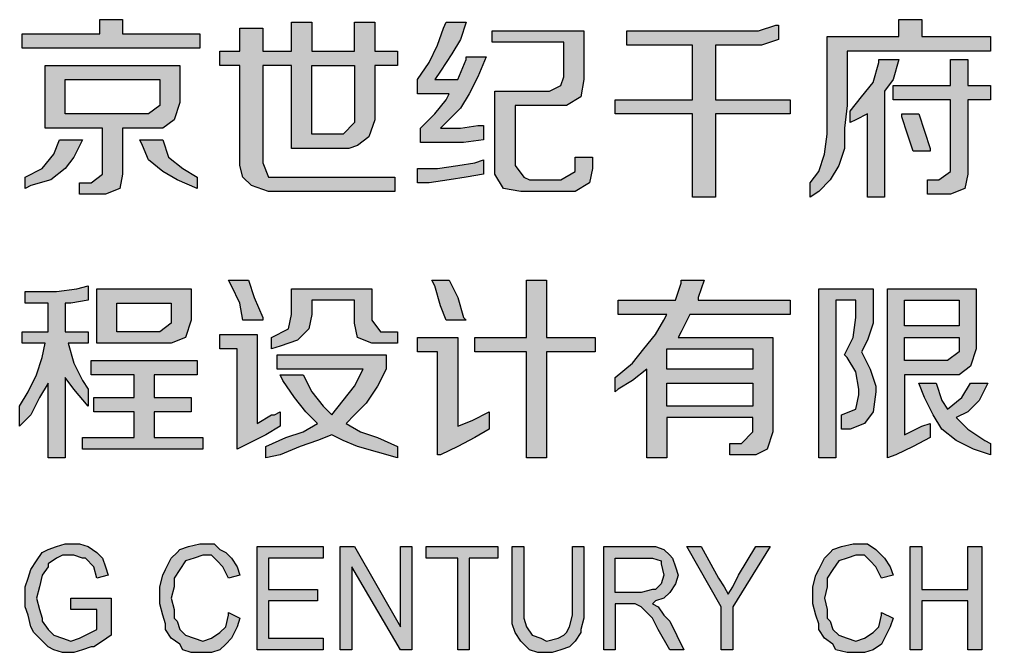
# Model space of a CAD drawing. Extents: x 815029915 to 815825525, y 579155098 to 579748855.
# Drawn here: x 815252537 to 815254731, y 579407223 to 579408654 of the extents above; entities that cross this region are included whole.
import ezdxf

# ---------------------------------------------------------------- set-up
doc = ezdxf.new("R2010")
doc.units = 0
doc.header["$LTSCALE"] = 100
doc.header["$MEASUREMENT"] = 0
doc.layers.add('TK', color=7, linetype='Continuous')

# ---------------------------------------------------------------- blocks, each defined once
blk = doc.blocks.new('cciad-logohatch')
h = blk.add_hatch(color=0)
h.dxf.hatch_style = 1
h.paths.add_polyline_path([(14.628, 18.356), (13.305, 18.356), (13.305, 18.601), (12.913, 18.601), (12.913, 18.356), (11.588, 18.356), (11.588, 18.108), (14.628, 18.108)])
h = blk.add_hatch(color=0)
h.dxf.hatch_style = 1
h.paths.add_polyline_path([(15.706, 17.815), (16.196, 17.815), (16.196, 16.391), (17.178, 16.391), (17.325, 16.44), (17.521, 16.59), (17.619, 16.884), (17.619, 17.815), (18.011, 17.815), (18.011, 18.059), (17.619, 18.059), (17.619, 18.552), (17.276, 18.552), (17.276, 18.059), (16.541, 18.059), (16.541, 18.552), (16.196, 18.552), (16.196, 18.059), (15.706, 18.059), (15.706, 18.454), (15.314, 18.454), (15.314, 18.059), (14.971, 18.059), (14.971, 17.815), (15.314, 17.815), (15.314, 16.098), (15.363, 15.902), (15.51, 15.755), (15.804, 15.657), (17.962, 15.657), (17.962, 15.902), (15.951, 15.902), (15.804, 15.902), (15.706, 16.147)])
h.paths.add_polyline_path([(16.541, 17.815), (17.276, 17.815), (17.276, 16.835), (17.08, 16.639), (16.541, 16.639)], flags=16)
h = blk.add_hatch(color=0)
h.dxf.hatch_style = 1
h.paths.add_polyline_path([(19.088, 17.08), (19.235, 17.325), (19.382, 17.619), (19.529, 17.961), (19.186, 17.961), (19.186, 17.912), (19.039, 17.57), (18.941, 17.57), (18.648, 17.57), (18.746, 17.717), (18.941, 18.01), (19.088, 18.258), (19.186, 18.552), (18.844, 18.552), (18.795, 18.454), (18.697, 18.157), (18.55, 17.864), (18.354, 17.57), (18.354, 17.325), (18.452, 17.325), (18.746, 17.325), (18.892, 17.325), (18.844, 17.227), (18.648, 16.982), (18.403, 16.737), (18.403, 16.492), (18.501, 16.492), (18.844, 16.492), (19.137, 16.492), (19.48, 16.541), (19.48, 16.786), (19.382, 16.786), (19.088, 16.737), (18.746, 16.737), (18.844, 16.835)])
h = blk.add_hatch(color=0)
h.dxf.hatch_style = 1
h.paths.add_polyline_path([(23.451, 16.982), (24.727, 16.982), (24.727, 17.227), (23.451, 17.227), (23.451, 18.157), (23.549, 18.157), (23.894, 18.157), (24.237, 18.157), (24.531, 18.258), (24.531, 18.503), (24.482, 18.503), (24.188, 18.405), (23.845, 18.405), (23.5, 18.405), (21.932, 18.405), (21.932, 18.157), (23.059, 18.157), (23.059, 17.227), (21.736, 17.227), (21.736, 16.982), (23.059, 16.982), (23.059, 15.559), (23.451, 15.559)])
h = blk.add_hatch(color=0)
h.dxf.hatch_style = 1
h.paths.add_polyline_path([(25.707, 17.129), (25.707, 18.059), (28.159, 18.059), (28.159, 18.307), (26.98, 18.307), (26.98, 18.601), (26.589, 18.601), (26.589, 18.307), (25.364, 18.307), (25.364, 17.031), (25.364, 16.639), (25.315, 16.294), (25.217, 16), (25.07, 15.804), (25.07, 15.559), (25.217, 15.657), (25.413, 15.853), (25.56, 16.098), (25.658, 16.391), (25.658, 16.737)])
h = blk.add_hatch(color=0)
h.dxf.hatch_style = 1
h.paths.add_polyline_path([(20.022, 17.129), (20.707, 17.129), (20.903, 17.129), (21.148, 17.276), (21.197, 17.57), (21.197, 18.405), (19.627, 18.405), (19.627, 18.209), (20.854, 18.209), (20.854, 17.619), (20.805, 17.472), (20.609, 17.374), (19.676, 17.374), (19.676, 16.098), (19.676, 15.951), (19.823, 15.706), (20.12, 15.657), (20.903, 15.657), (21.05, 15.657), (21.295, 15.804), (21.344, 16.049), (21.344, 16.245), (21.05, 16.245), (21.05, 16.098), (21.05, 16), (20.805, 15.853), (20.267, 15.853), (20.169, 15.902), (20.022, 16.098)])
h = blk.add_hatch(color=0)
h.dxf.hatch_style = 1
h.paths.add_polyline_path([(14.285, 17.815), (11.98, 17.815), (11.98, 16.737), (12.962, 16.737), (12.962, 16), (12.962, 15.951), (12.766, 15.804), (12.568, 15.804), (12.568, 15.608), (12.913, 15.608), (13.011, 15.608), (13.256, 15.706), (13.305, 15.951), (13.305, 16.737), (13.844, 16.737), (13.991, 16.737), (14.187, 16.884), (14.285, 17.178)])
h.paths.add_polyline_path([(13.942, 17.57), (13.942, 17.178), (13.942, 17.129), (13.746, 16.982), (12.323, 16.982), (12.323, 17.57)], flags=16)
h = blk.add_hatch(color=0)
h.dxf.hatch_style = 1
h.paths.add_polyline_path([(26.344, 17.374), (26.491, 17.57), (26.589, 17.912), (26.246, 17.912), (26.246, 17.864), (26.148, 17.521), (25.952, 17.276), (25.756, 17.031), (25.756, 16.835), (25.854, 16.884), (26.05, 16.982), (26.05, 15.559), (26.344, 15.559)])
h = blk.add_hatch(color=0)
h.dxf.hatch_style = 1
h.paths.add_polyline_path([(28.159, 17.472), (27.767, 17.472), (27.767, 17.912), (27.473, 17.912), (27.473, 17.472), (26.491, 17.472), (26.491, 17.227), (27.473, 17.227), (27.473, 16), (27.274, 15.853), (27.078, 15.853), (27.078, 15.608), (27.421, 15.608), (27.473, 15.608), (27.718, 15.706), (27.767, 15.951), (27.767, 17.227), (28.159, 17.227)])
h = blk.add_hatch(color=0)
h.dxf.hatch_style = 1
h.paths.add_polyline_path([(26.931, 16.982), (26.638, 16.982), (26.638, 16.933), (26.735, 16.639), (26.833, 16.342), (27.127, 16.342), (27.127, 16.391), (27.029, 16.688)])
h = blk.add_hatch(color=0)
h.dxf.hatch_style = 1
h.paths.add_polyline_path([(12.47, 16.245), (12.619, 16.541), (12.225, 16.541), (12.127, 16.294), (11.931, 16.049), (11.637, 15.902), (11.637, 15.706), (11.735, 15.755), (12.078, 15.853), (12.323, 16.049)])
h = blk.add_hatch(color=0)
h.dxf.hatch_style = 1
h.paths.add_polyline_path([(14.089, 16.245), (13.991, 16.541), (13.599, 16.541), (13.648, 16.44), (13.746, 16.196), (13.991, 16), (14.236, 15.853), (14.579, 15.706), (14.579, 15.902), (14.334, 16.049)])
h = blk.add_hatch(color=0)
h.dxf.hatch_style = 1
h.paths.add_polyline_path([(19.48, 16.196), (19.333, 16.147), (19.039, 16.098), (18.697, 16.049), (18.354, 16.049), (18.354, 15.804), (18.55, 15.804), (18.892, 15.853), (19.186, 15.902), (19.48, 15.951)])
h = blk.add_hatch(color=0)
h.dxf.hatch_style = 1
h.paths.add_polyline_path([(15.559, 13.842), (15.461, 14.136), (15.118, 14.136), (15.167, 14.038), (15.314, 13.744), (15.363, 13.45), (15.706, 13.45), (15.706, 13.499)])
h = blk.add_hatch(color=0)
h.dxf.hatch_style = 1
h.paths.add_polyline_path([(19.039, 13.842), (18.892, 14.136), (18.599, 14.136), (18.648, 14.038), (18.746, 13.695), (18.844, 13.45), (19.186, 13.45), (19.137, 13.499)])
h = blk.add_hatch(color=0)
h.dxf.hatch_style = 1
h.paths.add_polyline_path([(21.393, 13.156), (20.56, 13.156), (20.56, 14.136), (20.218, 14.136), (20.218, 13.156), (19.333, 13.156), (19.333, 12.909), (20.218, 12.909), (20.218, 11.094), (20.56, 11.094), (20.56, 12.909), (21.393, 12.909)])
h = blk.add_hatch(color=0)
h.dxf.hatch_style = 1
h.paths.add_polyline_path([(24.433, 13.156), (22.814, 13.156), (22.863, 13.254), (23.01, 13.548), (24.727, 13.548), (24.727, 13.793), (23.157, 13.793), (23.157, 13.842), (23.255, 14.136), (22.863, 14.136), (22.863, 14.087), (22.765, 13.793), (21.785, 13.793), (21.785, 13.548), (22.618, 13.548), (22.569, 13.45), (22.422, 13.205), (22.226, 12.958), (22.03, 12.713), (21.736, 12.468), (21.736, 12.223), (21.785, 12.272), (22.03, 12.419), (22.275, 12.615), (22.275, 11.094), (22.618, 11.094), (22.618, 11.782), (24.09, 11.782), (24.09, 11.537), (23.894, 11.339), (23.696, 11.339), (23.696, 11.143), (23.992, 11.143), (24.139, 11.143), (24.335, 11.241), (24.433, 11.537)])
h.paths.add_polyline_path([(22.618, 12.958), (24.09, 12.958), (24.09, 12.615), (22.618, 12.615)], flags=16)
h.paths.add_polyline_path([(22.618, 12.37), (24.09, 12.37), (24.09, 11.978), (22.618, 11.978)], flags=16)
h = blk.add_hatch(color=0)
h.dxf.hatch_style = 1
h.paths.add_polyline_path([(12.47, 12.713), (12.372, 13.058), (12.717, 13.058), (12.717, 13.254), (12.323, 13.254), (12.323, 13.744), (12.421, 13.744), (12.717, 13.793), (12.717, 14.038), (12.519, 13.989), (12.176, 13.94), (11.637, 13.94), (11.637, 13.744), (12.029, 13.744), (12.029, 13.254), (11.588, 13.254), (11.588, 13.058), (11.98, 13.058), (11.931, 12.811), (11.833, 12.517), (11.686, 12.223), (11.539, 11.978), (11.539, 11.635), (11.735, 11.831), (11.882, 12.125), (12.029, 12.37), (12.029, 11.094), (12.323, 11.094), (12.323, 12.468), (12.47, 12.272), (12.717, 11.978), (12.717, 12.272), (12.619, 12.419)])
h = blk.add_hatch(color=0)
h.dxf.hatch_style = 1
h.paths.add_polyline_path([(14.383, 13.156), (14.481, 13.45), (14.481, 13.989), (12.864, 13.989), (12.864, 13.058), (14.04, 13.058), (14.138, 13.058)])
h.paths.add_polyline_path([(13.207, 13.254), (13.207, 13.744), (14.138, 13.744), (14.138, 13.45), (14.138, 13.401), (13.942, 13.254)], flags=16)
h = blk.add_hatch(color=0)
h.dxf.hatch_style = 1
h.paths.add_polyline_path([(16.541, 13.548), (16.541, 13.793), (17.276, 13.793), (17.276, 13.401), (17.325, 13.156), (17.57, 13.058), (18.011, 13.058), (18.011, 13.254), (17.717, 13.254), (17.57, 13.45), (17.57, 13.989), (16.196, 13.989), (16.196, 13.548), (16.147, 13.303), (15.853, 13.156), (15.853, 12.958), (16, 13.007), (16.296, 13.107), (16.492, 13.303)])
h = blk.add_hatch(color=0)
h.dxf.hatch_style = 1
h.paths.add_polyline_path([(25.511, 13.793), (25.854, 13.793), (25.854, 13.499), (25.805, 13.156), (25.658, 12.86), (25.707, 12.811), (25.854, 12.566), (25.903, 12.272), (25.903, 12.174), (25.854, 11.929), (25.609, 11.831), (25.609, 11.586), (25.756, 11.586), (26.001, 11.684), (26.148, 11.88), (26.197, 12.223), (26.197, 12.321), (26.099, 12.615), (25.952, 12.909), (26.05, 13.107), (26.148, 13.401), (26.148, 13.793), (26.148, 13.989), (25.217, 13.989), (25.217, 11.094), (25.511, 11.094)])
h = blk.add_hatch(color=0)
h.dxf.hatch_style = 1
h.paths.add_polyline_path([(27.914, 12.958), (27.914, 13.989), (26.393, 13.989), (26.393, 11.094), (26.54, 11.143), (26.833, 11.29), (27.127, 11.439), (27.127, 11.684), (26.98, 11.635), (26.687, 11.488), (26.687, 12.517), (27.522, 12.517), (27.62, 12.517), (27.816, 12.664)])
h.paths.add_polyline_path([(26.687, 12.762), (26.687, 13.156), (27.62, 13.156), (27.62, 12.958), (27.62, 12.909), (27.421, 12.762)], flags=16)
h.paths.add_polyline_path([(26.687, 13.352), (26.687, 13.793), (27.62, 13.793), (27.62, 13.352)], flags=16)
h = blk.add_hatch(color=0)
h.dxf.hatch_style = 1
h.paths.add_polyline_path([(15.608, 13.205), (14.971, 13.205), (14.971, 12.958), (15.265, 12.958), (15.265, 11.241), (15.461, 11.339), (15.755, 11.488), (16, 11.635), (16, 11.88), (15.902, 11.831), (15.853, 11.831), (15.608, 11.684)])
h = blk.add_hatch(color=0)
h.dxf.hatch_style = 1
h.paths.add_polyline_path([(19.039, 13.156), (18.354, 13.156), (18.354, 12.909), (18.697, 12.909), (18.697, 11.143), (18.746, 11.143), (19.039, 11.29), (19.333, 11.439), (19.578, 11.586), (19.578, 11.88), (19.284, 11.733), (19.039, 11.635)])
h = blk.add_hatch(color=0)
h.dxf.hatch_style = 1
h.paths.add_polyline_path([(17.276, 11.831), (17.472, 12.027), (17.668, 12.321), (17.815, 12.615), (17.815, 12.86), (15.951, 12.86), (15.951, 12.615), (17.423, 12.615), (17.276, 12.321), (17.08, 12.076), (16.884, 11.831), (16.737, 11.978), (16.541, 12.223), (16.394, 12.517), (16, 12.517), (16.049, 12.419), (16.245, 12.125), (16.443, 11.88), (16.639, 11.684), (16.394, 11.537), (16.098, 11.439), (15.755, 11.29), (15.755, 11.094), (16, 11.143), (16.345, 11.29), (16.639, 11.39), (16.884, 11.488), (17.08, 11.39), (17.325, 11.29), (17.668, 11.192), (18.011, 11.094), (18.011, 11.29), (17.668, 11.439), (17.374, 11.537), (17.129, 11.684)])
h = blk.add_hatch(color=0)
h.dxf.hatch_style = 1
h.paths.add_polyline_path([(13.844, 12.517), (14.579, 12.517), (14.579, 12.762), (12.766, 12.762), (12.766, 12.517), (13.501, 12.517), (13.501, 12.125), (12.815, 12.125), (12.815, 11.88), (13.501, 11.88), (13.501, 11.439), (12.619, 11.439), (12.619, 11.241), (14.677, 11.241), (14.677, 11.439), (13.844, 11.439), (13.844, 11.88), (14.481, 11.88), (14.481, 12.125), (13.844, 12.125)])
h = blk.add_hatch(color=0)
h.dxf.hatch_style = 1
h.paths.add_polyline_path([(27.767, 11.88), (27.963, 12.076), (28.11, 12.37), (27.816, 12.37), (27.669, 12.125), (27.421, 11.929), (27.323, 12.076), (27.225, 12.37), (26.931, 12.37), (27.029, 12.125), (27.176, 11.831), (27.323, 11.586), (27.571, 11.39), (27.865, 11.241), (28.159, 11.143), (28.159, 11.339), (28.061, 11.39), (27.767, 11.586), (27.571, 11.782)])
h = blk.add_hatch(color=0)
h.dxf.hatch_style = 1
h.paths.add_polyline_path([(11.833, 8.691), (11.882, 8.887), (11.931, 9.083), (12.029, 9.23), (12.029, 9.279), (12.176, 9.377), (12.274, 9.426), (12.421, 9.426), (12.47, 9.426), (12.619, 9.377), (12.668, 9.377), (12.815, 9.23), (12.864, 9.034), (13.06, 9.083), (13.011, 9.23), (12.962, 9.377), (12.864, 9.475), (12.717, 9.573), (12.568, 9.622), (12.421, 9.622), (12.323, 9.622), (12.176, 9.573), (12.029, 9.524), (11.931, 9.475), (11.833, 9.328), (11.735, 9.181), (11.686, 9.034), (11.637, 8.887), (11.637, 8.691), (11.637, 8.544), (11.686, 8.397), (11.735, 8.201), (11.784, 8.103), (11.882, 8.005), (12.029, 7.856), (12.127, 7.807), (12.274, 7.758), (12.421, 7.758), (12.47, 7.758), (12.619, 7.807), (12.766, 7.856), (12.815, 7.856), (12.962, 7.956), (13.109, 8.054), (13.109, 8.691), (12.421, 8.691), (12.421, 8.495), (12.864, 8.495), (12.864, 8.152), (12.668, 8.054), (12.568, 8.005), (12.421, 7.956), (12.274, 8.005), (12.127, 8.054), (12.029, 8.152), (11.931, 8.299), (11.931, 8.348), (11.882, 8.495)])
h = blk.add_hatch(color=0)
h.dxf.hatch_style = 1
h.paths.add_polyline_path([(14.187, 8.495), (14.138, 8.691), (14.187, 8.887), (14.187, 9.034), (14.285, 9.181), (14.383, 9.328), (14.53, 9.377), (14.677, 9.426), (14.824, 9.426), (14.922, 9.328), (15.02, 9.23), (15.118, 9.034), (15.314, 9.083), (15.265, 9.23), (15.167, 9.377), (15.069, 9.475), (14.971, 9.524), (14.873, 9.622), (14.677, 9.622), (14.628, 9.622), (14.432, 9.573), (14.285, 9.524), (14.236, 9.475), (14.138, 9.377), (14.04, 9.181), (13.991, 9.083), (13.942, 8.887), (13.942, 8.691), (13.942, 8.593), (13.991, 8.397), (14.04, 8.25), (14.04, 8.152), (14.138, 8.005), (14.285, 7.905), (14.334, 7.807), (14.481, 7.758), (14.677, 7.758), (14.824, 7.758), (14.971, 7.807), (15.069, 7.905), (15.167, 8.005), (15.265, 8.201), (15.314, 8.348), (15.118, 8.446), (15.118, 8.397), (15.069, 8.201), (14.971, 8.103), (14.824, 8.005), (14.677, 7.956), (14.53, 8.005), (14.383, 8.054), (14.285, 8.152), (14.236, 8.299), (14.187, 8.348)])
h = blk.add_hatch(color=0)
h.dxf.hatch_style = 1
h.paths.add_polyline_path([(15.804, 8.642), (16.639, 8.642), (16.639, 8.838), (15.804, 8.838), (15.804, 9.377), (16.737, 9.377), (16.737, 9.573), (15.608, 9.573), (15.608, 7.807), (16.737, 7.807), (16.737, 8.005), (15.804, 8.005)])
h = blk.add_hatch(color=0)
h.dxf.hatch_style = 1
h.paths.add_polyline_path([(17.227, 9.23), (18.06, 7.807), (18.256, 7.807), (18.256, 9.573), (18.06, 9.573), (18.06, 8.201), (17.276, 9.573), (17.031, 9.573), (17.031, 7.807), (17.227, 7.807)])
h = blk.add_hatch(color=0)
h.dxf.hatch_style = 1
h.paths.add_polyline_path([(19.725, 9.573), (18.501, 9.573), (18.501, 9.377), (19.039, 9.377), (19.039, 7.807), (19.235, 7.807), (19.235, 9.377), (19.725, 9.377)])
h = blk.add_hatch(color=0)
h.dxf.hatch_style = 1
h.paths.add_polyline_path([(21.197, 9.573), (21.001, 9.573), (21.001, 8.397), (20.952, 8.201), (20.903, 8.103), (20.854, 8.054), (20.756, 8.005), (20.56, 7.956), (20.462, 8.005), (20.316, 8.054), (20.218, 8.201), (20.169, 8.348), (20.169, 8.544), (20.169, 9.573), (19.97, 9.573), (19.97, 8.544), (19.97, 8.446), (19.97, 8.25), (20.022, 8.103), (20.12, 7.956), (20.218, 7.856), (20.267, 7.807), (20.414, 7.758), (20.56, 7.758), (20.658, 7.758), (20.805, 7.807), (20.952, 7.856), (21.05, 7.956), (21.148, 8.103), (21.148, 8.152), (21.197, 8.348), (21.197, 8.544)])
h = blk.add_hatch(color=0)
h.dxf.hatch_style = 1
h.paths.add_polyline_path([(22.814, 9.083), (22.765, 9.23), (22.716, 9.377), (22.667, 9.426), (22.569, 9.524), (22.422, 9.573), (22.226, 9.573), (21.54, 9.573), (21.54, 7.807), (21.736, 7.807), (21.736, 8.593), (21.981, 8.593), (22.079, 8.593), (22.177, 8.544), (22.324, 8.397), (22.373, 8.348), (22.471, 8.152), (22.667, 7.807), (22.912, 7.807), (22.667, 8.299), (22.569, 8.397), (22.471, 8.544), (22.373, 8.593), (22.422, 8.642), (22.569, 8.691), (22.667, 8.789), (22.765, 8.936)])
h.paths.add_polyline_path([(22.52, 8.936), (22.422, 8.838), (22.373, 8.838), (22.177, 8.789), (21.736, 8.789), (21.736, 9.377), (22.226, 9.377), (22.373, 9.377), (22.52, 9.328), (22.52, 9.279), (22.569, 9.083)], flags=16)
h = blk.add_hatch(color=0)
h.dxf.hatch_style = 1
h.paths.add_polyline_path([(24.384, 9.573), (24.139, 9.573), (23.845, 9.083), (23.747, 8.887), (23.669, 8.759), (23.598, 8.887), (23.5, 9.034), (23.206, 9.573), (22.961, 9.573), (23.549, 8.544), (23.549, 7.807), (23.747, 7.807), (23.747, 8.544)])
h = blk.add_hatch(color=0)
h.dxf.hatch_style = 1
h.paths.add_polyline_path([(25.315, 8.691), (25.364, 8.887), (25.364, 9.034), (25.462, 9.181), (25.56, 9.328), (25.707, 9.377), (25.854, 9.426), (26.001, 9.426), (26.099, 9.328), (26.197, 9.23), (26.295, 9.034), (26.491, 9.083), (26.442, 9.23), (26.344, 9.377), (26.246, 9.475), (26.197, 9.524), (26.05, 9.622), (25.854, 9.622), (25.805, 9.622), (25.609, 9.573), (25.462, 9.524), (25.413, 9.475), (25.315, 9.377), (25.217, 9.181), (25.168, 9.083), (25.119, 8.887), (25.119, 8.691), (25.119, 8.593), (25.168, 8.397), (25.217, 8.25), (25.217, 8.152), (25.315, 8.005), (25.462, 7.905), (25.511, 7.807), (25.707, 7.758), (25.854, 7.758), (26.001, 7.758), (26.148, 7.807), (26.295, 7.905), (26.344, 8.005), (26.442, 8.201), (26.491, 8.348), (26.295, 8.446), (26.295, 8.397), (26.246, 8.201), (26.148, 8.103), (26.001, 8.005), (25.854, 7.956), (25.707, 8.005), (25.56, 8.054), (25.462, 8.152), (25.413, 8.299), (25.364, 8.348), (25.364, 8.495)])
h = blk.add_hatch(color=0)
h.dxf.hatch_style = 1
h.paths.add_polyline_path([(28.012, 9.573), (27.767, 9.573), (27.767, 8.838), (26.98, 8.838), (26.98, 9.573), (26.784, 9.573), (26.784, 7.807), (26.98, 7.807), (26.98, 8.642), (27.767, 8.642), (27.767, 7.807), (28.012, 7.807)])
blk = doc.blocks.new('WMF3')
for points in [[(14.9512, -5.593), (13.4313, -5.593), (13.4313, -5.4693), (14.0938, -5.4693), (14.0938, -5.3469), (14.2898, -5.3469), (14.2898, -5.4693), (14.9512, -5.4693)], [(16.618, -6.8189), (15.539, -6.8189), (15.3921, -6.7699), (15.3186, -6.6964), (15.2941, -6.5984), (15.2941, -5.7399), (15.1226, -5.7399), (15.1226, -5.6175), (15.2941, -5.6175), (15.2941, -5.4203), (15.49, -5.4203), (15.49, -5.6175), (15.735, -5.6175), (15.735, -5.3714), (15.9076, -5.3714), (15.9076, -5.6175), (16.275, -5.6175), (16.275, -5.3714), (16.4465, -5.3714), (16.4465, -5.6175), (16.6425, -5.6175), (16.6425, -5.7399), (16.4465, -5.7399), (16.4465, -6.2053), (16.3975, -6.3523), (16.2995, -6.427), (16.2261, -6.4515), (15.735, -6.4515), (15.735, -5.7399), (15.49, -5.7399), (15.49, -6.5739), (15.539, -6.6964), (15.6125, -6.6964), (16.618, -6.6964)], [(16.8384, -6.4013), (16.8384, -6.2788), (16.9609, -6.1564), (17.0589, -6.0339), (17.0834, -5.9849), (17.0099, -5.9849), (16.8629, -5.9849), (16.8139, -5.9849), (16.8139, -5.8624), (16.9119, -5.7155), (16.9854, -5.5685), (17.0344, -5.4203), (17.0589, -5.3714), (17.2303, -5.3714), (17.1814, -5.5183), (17.1079, -5.642), (17.0099, -5.7889), (16.9609, -5.8624), (17.1079, -5.8624), (17.1569, -5.8624), (17.2303, -5.691), (17.2303, -5.6665), (17.4018, -5.6665), (17.3283, -5.8379), (17.2548, -5.9849), (17.1814, -6.1074), (17.0589, -6.2298), (17.0099, -6.2788), (17.1814, -6.2788), (17.3283, -6.2543), (17.3773, -6.2543), (17.3773, -6.3768), (17.2058, -6.4013), (17.0589, -6.4013), (16.8874, -6.4013)], [(19.1666, -6.8679), (19.1666, -6.1564), (18.5052, -6.1564), (18.5052, -6.0339), (19.1666, -6.0339), (19.1666, -5.5685), (18.6032, -5.5685), (18.6032, -5.4448), (19.3871, -5.4448), (19.5597, -5.4448), (19.7311, -5.4448), (19.8781, -5.3959), (19.9026, -5.3959), (19.9026, -5.5183), (19.7556, -5.5685), (19.5842, -5.5685), (19.4115, -5.5685), (19.3626, -5.5685), (19.3626, -6.0339), (20.0006, -6.0339), (20.0006, -6.1564), (19.3626, -6.1564), (19.3626, -6.8679)], [(20.1721, -6.8679), (20.1721, -6.7454), (20.2455, -6.6474), (20.2945, -6.5005), (20.319, -6.3278), (20.319, -6.1319), (20.319, -5.4938), (20.9314, -5.4938), (20.9314, -5.3469), (21.1273, -5.3469), (21.1273, -5.4938), (21.7164, -5.4938), (21.7164, -5.6175), (20.4905, -5.6175), (20.4905, -6.0829), (20.466, -6.2788), (20.466, -6.4515), (20.417, -6.5984), (20.3435, -6.7209), (20.2455, -6.8189)], [(17.6969, -6.8189), (17.5488, -6.7944), (17.4753, -6.6719), (17.4753, -6.5984), (17.4753, -5.9604), (17.9419, -5.9604), (18.0398, -5.9114), (18.0643, -5.8379), (18.0643, -5.5428), (17.4508, -5.5428), (17.4508, -5.4448), (18.2358, -5.4448), (18.2358, -5.8624), (18.2113, -6.0094), (18.0888, -6.0829), (17.9908, -6.0829), (17.6479, -6.0829), (17.6479, -6.5984), (17.7214, -6.6964), (17.7704, -6.7209), (18.0398, -6.7209), (18.1623, -6.6474), (18.1623, -6.5984), (18.1623, -6.5249), (18.3093, -6.5249), (18.3093, -6.6229), (18.2848, -6.7454), (18.1623, -6.8189), (18.0888, -6.8189)], [(20.6619, -6.8679), (20.6619, -6.1564), (20.564, -6.2053), (20.515, -6.2298), (20.515, -6.1319), (20.613, -6.0094), (20.7109, -5.8869), (20.7599, -5.7155), (20.7599, -5.691), (20.9314, -5.691), (20.8824, -5.8624), (20.8089, -5.9604), (20.8089, -6.8679)], [(21.1763, -6.8434), (21.1763, -6.7209), (21.2743, -6.7209), (21.3735, -6.6474), (21.3735, -6.0339), (20.8824, -6.0339), (20.8824, -5.9114), (21.3735, -5.9114), (21.3735, -5.691), (21.5204, -5.691), (21.5204, -5.9114), (21.7164, -5.9114), (21.7164, -6.0339), (21.5204, -6.0339), (21.5204, -6.6719), (21.4959, -6.7944), (21.3735, -6.8434), (21.3478, -6.8434)], [(14.1428, -6.8434), (14.0938, -6.8434), (13.9212, -6.8434), (13.9212, -6.7454), (14.0204, -6.7454), (14.1183, -6.6719), (14.1183, -6.6474), (14.1183, -6.2788), (13.6273, -6.2788), (13.6273, -5.7399), (14.7797, -5.7399), (14.7797, -6.0584), (14.7307, -6.2053), (14.6327, -6.2788), (14.5592, -6.2788), (14.2898, -6.2788), (14.2898, -6.6719), (14.2653, -6.7944)], [(16.1771, -6.3278), (15.9076, -6.3278), (15.9076, -5.7399), (16.275, -5.7399), (16.275, -6.2298)], [(14.5103, -6.1564), (13.7987, -6.1564), (13.7987, -5.8624), (14.6082, -5.8624), (14.6082, -6.0584), (14.6082, -6.0829)], [(21.0539, -6.476), (21.0049, -6.3278), (20.9559, -6.1809), (20.9559, -6.1564), (21.1029, -6.1564), (21.1518, -6.3033), (21.2008, -6.4515), (21.2008, -6.476)], [(13.6763, -6.7209), (13.5048, -6.7699), (13.4558, -6.7944), (13.4558, -6.6964), (13.6028, -6.6229), (13.7008, -6.5005), (13.7497, -6.3768), (13.9469, -6.3768), (13.8722, -6.5249), (13.7987, -6.6229)], [(14.9267, -6.7944), (14.7552, -6.7209), (14.6327, -6.6474), (14.5103, -6.5494), (14.4613, -6.427), (14.4368, -6.3768), (14.6327, -6.3768), (14.6817, -6.5249), (14.8042, -6.6229), (14.9267, -6.6964)], [(16.8139, -6.7454), (16.8139, -6.6229), (16.9854, -6.6229), (17.1569, -6.5984), (17.3038, -6.5739), (17.3773, -6.5494), (17.3773, -6.6719), (17.2303, -6.6964), (17.0834, -6.7209), (16.9119, -6.7454)], [(13.7987, -9.1004), (13.6518, -9.1004), (13.6518, -8.4624), (13.5783, -8.5848), (13.5048, -8.7318), (13.4068, -8.8298), (13.4068, -8.6583), (13.4803, -8.5359), (13.5538, -8.3889), (13.6028, -8.2419), (13.6273, -8.1183), (13.4313, -8.1183), (13.4313, -8.0203), (13.6518, -8.0203), (13.6518, -7.7753), (13.4558, -7.7753), (13.4558, -7.6774), (13.7253, -7.6774), (13.8967, -7.6529), (13.9959, -7.6284), (13.9959, -7.7509), (13.8477, -7.7753), (13.7987, -7.7753), (13.7987, -8.0203), (13.9959, -8.0203), (13.9959, -8.1183), (13.8232, -8.1183), (13.8722, -8.2909), (13.9469, -8.4379), (13.9959, -8.5114), (13.9959, -8.6583), (13.8722, -8.5114), (13.7987, -8.4134)], [(15.49, -7.9223), (15.3186, -7.9223), (15.2941, -7.7753), (15.2206, -7.6284), (15.1961, -7.5794), (15.3676, -7.5794), (15.4166, -7.7264), (15.49, -7.8978)], [(17.0589, -7.9223), (17.0099, -7.7998), (16.9609, -7.6284), (16.9364, -7.5794), (17.0834, -7.5794), (17.1569, -7.7264), (17.2058, -7.8978), (17.2303, -7.9223)], [(17.7459, -9.1004), (17.7459, -8.1929), (17.3038, -8.1929), (17.3038, -8.0693), (17.7459, -8.0693), (17.7459, -7.5794), (17.9174, -7.5794), (17.9174, -8.0693), (18.3338, -8.0693), (18.3338, -8.1929), (17.9174, -8.1929), (17.9174, -9.1004)], [(18.7747, -9.1004), (18.7747, -8.3399), (18.6522, -8.4379), (18.5297, -8.5114), (18.5052, -8.5359), (18.5052, -8.4134), (18.6522, -8.2909), (18.7502, -8.1684), (18.8482, -8.0448), (18.9216, -7.9223), (18.9461, -7.8733), (18.5297, -7.8733), (18.5297, -7.7509), (19.0196, -7.7509), (19.0686, -7.6039), (19.0686, -7.5794), (19.2646, -7.5794), (19.2156, -7.7264), (19.2156, -7.7509), (20.0006, -7.7509), (20.0006, -7.8733), (19.1421, -7.8733), (19.0686, -8.0203), (19.0441, -8.0693), (19.8536, -8.0693), (19.8536, -8.8788), (19.8046, -9.0269), (19.7066, -9.0759), (19.6332, -9.0759), (19.485, -9.0759), (19.485, -8.9779), (19.5842, -8.9779), (19.6822, -8.8788), (19.6822, -8.7563), (18.9461, -8.7563), (18.9461, -9.1004)], [(14.7062, -8.1183), (14.6572, -8.1183), (14.0693, -8.1183), (14.0693, -7.6529), (14.8777, -7.6529), (14.8777, -7.9223), (14.8287, -8.0693)], [(16.6425, -8.1183), (16.422, -8.1183), (16.2995, -8.0693), (16.275, -7.9468), (16.275, -7.7509), (15.9076, -7.7509), (15.9076, -7.8733), (15.8831, -7.9958), (15.7851, -8.0938), (15.637, -8.1439), (15.5635, -8.1684), (15.5635, -8.0693), (15.7105, -7.9958), (15.735, -7.8733), (15.735, -7.6529), (16.422, -7.6529), (16.422, -7.9223), (16.4955, -8.0203), (16.6425, -8.0203)], [(20.2455, -9.1004), (20.2455, -7.6529), (20.7109, -7.6529), (20.7109, -7.7509), (20.7109, -7.9468), (20.6619, -8.0938), (20.613, -8.1929), (20.6864, -8.3399), (20.7354, -8.4869), (20.7354, -8.5359), (20.7109, -8.7073), (20.6375, -8.8053), (20.515, -8.8543), (20.4415, -8.8543), (20.4415, -8.7318), (20.564, -8.6828), (20.5885, -8.5603), (20.5885, -8.5114), (20.564, -8.3644), (20.4905, -8.2419), (20.466, -8.2174), (20.5395, -8.0693), (20.564, -7.8978), (20.564, -7.7509), (20.3925, -7.7509), (20.3925, -9.1004)], [(20.8334, -9.1004), (20.8334, -7.6529), (21.5939, -7.6529), (21.5939, -8.1684), (21.5449, -8.3154), (21.4469, -8.3889), (21.398, -8.3889), (20.9804, -8.3889), (20.9804, -8.9033), (21.1273, -8.8298), (21.2008, -8.8053), (21.2008, -8.9278), (21.0539, -9.0024), (20.9069, -9.0759)], [(14.6082, -8.0203), (14.2408, -8.0203), (14.2408, -7.7753), (14.7062, -7.7753), (14.7062, -7.9223), (14.7062, -7.9468)], [(20.9804, -7.9713), (20.9804, -7.7509), (21.4469, -7.7509), (21.4469, -7.9713)], [(15.2696, -9.0269), (15.2696, -8.1684), (15.1226, -8.1684), (15.1226, -8.0448), (15.4411, -8.0448), (15.4411, -8.8053), (15.5635, -8.7318), (15.588, -8.7318), (15.637, -8.7073), (15.637, -8.8298), (15.5145, -8.9033), (15.3676, -8.9779)], [(16.9854, -9.0759), (16.9854, -8.1929), (16.8139, -8.1929), (16.8139, -8.0693), (17.1569, -8.0693), (17.1569, -8.8298), (17.2793, -8.7808), (17.4263, -8.7073), (17.4263, -8.8543), (17.3038, -8.9278), (17.1569, -9.0024), (17.0099, -9.0759)], [(20.9804, -8.2664), (20.9804, -8.0693), (21.4469, -8.0693), (21.4469, -8.1684), (21.4469, -8.1929), (21.3478, -8.2664)], [(16.6425, -9.1004), (16.471, -9.0514), (16.2995, -9.0024), (16.1771, -8.9523), (16.0791, -8.9033), (15.9566, -8.9523), (15.8096, -9.0024), (15.637, -9.0759), (15.5145, -9.1004), (15.5145, -9.0024), (15.686, -8.9278), (15.8341, -8.8788), (15.9566, -8.8053), (15.8586, -8.7073), (15.7595, -8.5848), (15.6615, -8.4379), (15.637, -8.3889), (15.8341, -8.3889), (15.9076, -8.5359), (16.0056, -8.6583), (16.0791, -8.7318), (16.1771, -8.6093), (16.275, -8.4869), (16.3485, -8.3399), (15.6125, -8.3399), (15.6125, -8.2174), (16.5445, -8.2174), (16.5445, -8.3399), (16.471, -8.4869), (16.373, -8.6338), (16.275, -8.7318), (16.2016, -8.8053), (16.324, -8.8788), (16.471, -8.9278), (16.6425, -9.0024)], [(18.9461, -8.3399), (18.9461, -8.1684), (19.6822, -8.1684), (19.6822, -8.3399)], [(14.9757, -9.0269), (13.9469, -9.0269), (13.9469, -8.9278), (14.3878, -8.9278), (14.3878, -8.7073), (14.0449, -8.7073), (14.0449, -8.5848), (14.3878, -8.5848), (14.3878, -8.3889), (14.0204, -8.3889), (14.0204, -8.2664), (14.9267, -8.2664), (14.9267, -8.3889), (14.5592, -8.3889), (14.5592, -8.5848), (14.8777, -8.5848), (14.8777, -8.7073), (14.5592, -8.7073), (14.5592, -8.9278), (14.9757, -8.9278)], [(18.9461, -8.6583), (18.9461, -8.4624), (19.6822, -8.4624), (19.6822, -8.6583)], [(21.2988, -8.8543), (21.2253, -8.7318), (21.1518, -8.5848), (21.1029, -8.4624), (21.2498, -8.4624), (21.2988, -8.6093), (21.3478, -8.6828), (21.4714, -8.5848), (21.5449, -8.4624), (21.6919, -8.4624), (21.6184, -8.6093), (21.5204, -8.7073), (21.4225, -8.7563), (21.5204, -8.8543), (21.6674, -8.9523), (21.7164, -8.9779), (21.7164, -9.0759), (21.5694, -9.0269), (21.4225, -8.9523)], [(14.1918, -10.6202), (14.1183, -10.6692), (14.0449, -10.7194), (14.0204, -10.7194), (13.9469, -10.7439), (13.8722, -10.7684), (13.8477, -10.7684), (13.7742, -10.7684), (13.7008, -10.7439), (13.6518, -10.7194), (13.5783, -10.6447), (13.5293, -10.5958), (13.5048, -10.5468), (13.4803, -10.4488), (13.4558, -10.3753), (13.4558, -10.3018), (13.4558, -10.2038), (13.4803, -10.1303), (13.5048, -10.0569), (13.5538, -9.9834), (13.6028, -9.9099), (13.6518, -9.8854), (13.7253, -9.8609), (13.7987, -9.8364), (13.8477, -9.8364), (13.9212, -9.8364), (13.9959, -9.8609), (14.0693, -9.9099), (14.1183, -9.9589), (14.1428, -10.0324), (14.1673, -10.1059), (14.0693, -10.1303), (14.0449, -10.0324), (13.9714, -9.9589), (13.9469, -9.9589), (13.8722, -9.9344), (13.8477, -9.9344), (13.7742, -9.9344), (13.7253, -9.9589), (13.6518, -10.0079), (13.6518, -10.0324), (13.6028, -10.1059), (13.5783, -10.2038), (13.5538, -10.3018), (13.5783, -10.3998), (13.6028, -10.4733), (13.6028, -10.4978), (13.6518, -10.5713), (13.7008, -10.6202), (13.7742, -10.6447), (13.8477, -10.6692), (13.9212, -10.6447), (13.9714, -10.6202), (14.0693, -10.5713), (14.0693, -10.3998), (13.8477, -10.3998), (13.8477, -10.3018), (14.1918, -10.3018)], [(15.1226, -10.7439), (15.0491, -10.7684), (14.9757, -10.7684), (14.8777, -10.7684), (14.8042, -10.7439), (14.7797, -10.6949), (14.7062, -10.6447), (14.6572, -10.5713), (14.6572, -10.5223), (14.6327, -10.4488), (14.6082, -10.3508), (14.6082, -10.3018), (14.6082, -10.2038), (14.6327, -10.1059), (14.6572, -10.0569), (14.7062, -9.9589), (14.7552, -9.9099), (14.7797, -9.8854), (14.8532, -9.8609), (14.9512, -9.8364), (14.9757, -9.8364), (15.0736, -9.8364), (15.1226, -9.8854), (15.1716, -9.9099), (15.2206, -9.9589), (15.2696, -10.0324), (15.2941, -10.1059), (15.1961, -10.1303), (15.1471, -10.0324), (15.0981, -9.9834), (15.0491, -9.9344), (14.9757, -9.9344), (14.9022, -9.9589), (14.8287, -9.9834), (14.7797, -10.0569), (14.7307, -10.1303), (14.7307, -10.2038), (14.7062, -10.3018), (14.7307, -10.3998), (14.7307, -10.4733), (14.7552, -10.4978), (14.7797, -10.5713), (14.8287, -10.6202), (14.9022, -10.6447), (14.9757, -10.6692), (15.0491, -10.6447), (15.1226, -10.5958), (15.1716, -10.5468), (15.1961, -10.4488), (15.1961, -10.4243), (15.2941, -10.4733), (15.2696, -10.5468), (15.2206, -10.6447), (15.1716, -10.6949)], [(16.0056, -10.7439), (15.4411, -10.7439), (15.4411, -9.8609), (16.0056, -9.8609), (16.0056, -9.9589), (15.539, -9.9589), (15.539, -10.2283), (15.9566, -10.2283), (15.9566, -10.3263), (15.539, -10.3263), (15.539, -10.6447), (16.0056, -10.6447)], [(16.7649, -10.7439), (16.667, -10.7439), (16.2505, -10.0324), (16.2505, -10.7439), (16.1526, -10.7439), (16.1526, -9.8609), (16.275, -9.8609), (16.667, -10.5468), (16.667, -9.8609), (16.7649, -9.8609)], [(17.1569, -10.7439), (17.1569, -9.9589), (16.8874, -9.9589), (16.8874, -9.8609), (17.4998, -9.8609), (17.4998, -9.9589), (17.2548, -9.9589), (17.2548, -10.7439)], [(17.8439, -10.7684), (17.7704, -10.7439), (17.7459, -10.7194), (17.6969, -10.6692), (17.6479, -10.5958), (17.6223, -10.5223), (17.6223, -10.4243), (17.6223, -10.3753), (17.6223, -9.8609), (17.7214, -9.8609), (17.7214, -10.3753), (17.7214, -10.4733), (17.7459, -10.5468), (17.7949, -10.6202), (17.8684, -10.6447), (17.9174, -10.6692), (18.0153, -10.6447), (18.0643, -10.6202), (18.0888, -10.5958), (18.1133, -10.5468), (18.1378, -10.4488), (18.1378, -9.8609), (18.2358, -9.8609), (18.2358, -10.3753), (18.2358, -10.4733), (18.2113, -10.5713), (18.2113, -10.5958), (18.1623, -10.6692), (18.1133, -10.7194), (18.0398, -10.7439), (17.9664, -10.7684), (17.9174, -10.7684)], [(18.4073, -10.7439), (18.4073, -9.8609), (18.7502, -9.8609), (18.8482, -9.8609), (18.9216, -9.8854), (18.9706, -9.9344), (18.9951, -9.9589), (19.0196, -10.0324), (19.0441, -10.1059), (19.0196, -10.1793), (18.9706, -10.2528), (18.9216, -10.3018), (18.8482, -10.3263), (18.8237, -10.3508), (18.8727, -10.3753), (18.9216, -10.4488), (18.9706, -10.4978), (19.0931, -10.7439), (18.9706, -10.7439), (18.8727, -10.5713), (18.8237, -10.4733), (18.7992, -10.4488), (18.7257, -10.3753), (18.6767, -10.3508), (18.6277, -10.3508), (18.5052, -10.3508), (18.5052, -10.7439)], [(19.4115, -10.7439), (19.4115, -10.3753), (19.1176, -9.8609), (19.2401, -9.8609), (19.3871, -10.1303), (19.436, -10.2038), (19.4717, -10.2678), (19.5107, -10.2038), (19.5597, -10.1059), (19.7066, -9.8609), (19.8291, -9.8609), (19.5107, -10.3753), (19.5107, -10.7439)], [(20.3925, -10.7439), (20.368, -10.6949), (20.2945, -10.6447), (20.2455, -10.5713), (20.2455, -10.5223), (20.221, -10.4488), (20.1965, -10.3508), (20.1965, -10.3018), (20.1965, -10.2038), (20.221, -10.1059), (20.2455, -10.0569), (20.2945, -9.9589), (20.3435, -9.9099), (20.368, -9.8854), (20.4415, -9.8609), (20.5395, -9.8364), (20.564, -9.8364), (20.6619, -9.8364), (20.7354, -9.8854), (20.7599, -9.9099), (20.8089, -9.9589), (20.8579, -10.0324), (20.8824, -10.1059), (20.7844, -10.1303), (20.7354, -10.0324), (20.6864, -9.9834), (20.6375, -9.9344), (20.564, -9.9344), (20.4905, -9.9589), (20.417, -9.9834), (20.368, -10.0569), (20.319, -10.1303), (20.319, -10.2038), (20.2945, -10.3018), (20.319, -10.3998), (20.319, -10.4733), (20.3435, -10.4978), (20.368, -10.5713), (20.417, -10.6202), (20.4905, -10.6447), (20.564, -10.6692), (20.6375, -10.6447), (20.7109, -10.5958), (20.7599, -10.5468), (20.7844, -10.4488), (20.7844, -10.4243), (20.8824, -10.4733), (20.8579, -10.5468), (20.8089, -10.6447), (20.7844, -10.6949), (20.7109, -10.7439), (20.6375, -10.7684), (20.564, -10.7684), (20.4905, -10.7684)], [(21.0294, -10.7439), (21.0294, -9.8609), (21.1273, -9.8609), (21.1273, -10.2283), (21.5204, -10.2283), (21.5204, -9.8609), (21.6429, -9.8609), (21.6429, -10.7439), (21.5204, -10.7439), (21.5204, -10.3263), (21.1273, -10.3263), (21.1273, -10.7439)], [(18.5052, -10.2528), (18.5052, -9.9589), (18.7502, -9.9589), (18.8237, -9.9589), (18.8972, -9.9834), (18.8972, -10.0079), (18.9216, -10.1059), (18.8972, -10.1793), (18.8482, -10.2283), (18.8237, -10.2283), (18.7257, -10.2528)]]:
    blk.add_lwpolyline(points, close=True)
blk = doc.blocks.new('cciad-logoline')
at = {"xscale": 2, "yscale": 2, "zscale": 2}
blk.add_blockref('WMF3', (-15.274, 29.294), dxfattribs=at)
blk = doc.blocks.new('cciad-logo')
at = {"color": 0}
for name in ['cciad-logohatch', 'cciad-logoline']:
    blk.add_blockref(name, (0, 0), dxfattribs=at)
blk = doc.blocks.new('CCIAD-TK-A0-图签')
at = {"layer": 'TK', "color": 0, "xscale": 1.32, "yscale": 1.32, "zscale": 1.32}
blk.add_blockref('cciad-logo', (1127.639, 779.248), dxfattribs=at)

msp = doc.modelspace()

# ---------------------------------------------------------------- block references
at = {"layer": 'TK', "xscale": 100, "yscale": 100, "zscale": 100}
msp.add_blockref('CCIAD-TK-A0-图签', (815138250.2, 579328273.9), dxfattribs=at)

doc.saveas('drawing.dxf')
